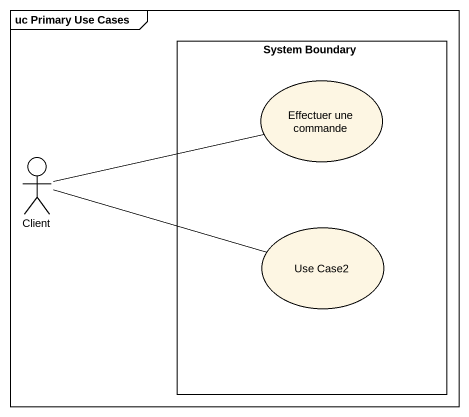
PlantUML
@startuml
mainframe uc Primary Use Cases
rectangle "System Boundary" as System_Boundary {
  usecase "Effectuer une commande" as Effectuer_une_commande
  usecase "Use Case2" as Use_Case2
}
actor Client
Client -right- Effectuer_une_commande
Client -right- Use_Case2
@enduml
